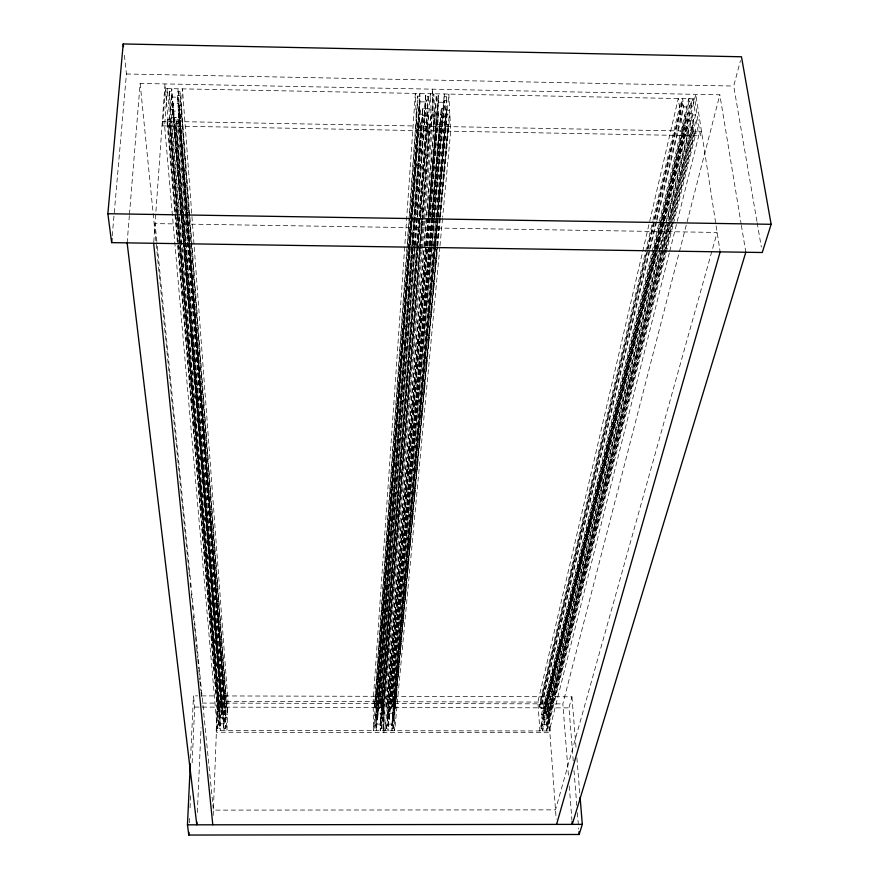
<?xml version="1.0" encoding="UTF-8"?>
<svg xmlns="http://www.w3.org/2000/svg" width="879" height="879" viewBox="0 0 879 879"><rect width="100%" height="100%" fill="white"/><g stroke="black" fill="none" stroke-linecap="round" stroke-linejoin="round"><path stroke-width="0.66" stroke-dasharray="4.39 3.3" d="M185.227 242.428L224.101 730.482L175.69 123.357L177.866 123.39L187.139 241.099M224.178 728.328L225.529 728.328L225.639 725.285L224.288 725.274L176.064 117.544L169.812 117.423L179.876 241.044M181.448 212.949L171.581 91.35L169.35 91.306L169.087 95.141L171.317 95.185L221.058 707.903L224.914 707.903L188.985 242.967M183.348 242.45L222.145 718.813L225.551 718.813L178.25 109.545L181.162 109.6L180.107 126.202M224.969 706.463L226.299 706.463L226.408 703.453L225.068 703.453L177.943 88.79L225.716 714.122L227.518 714.133L227.958 701.354L182.469 88.878L181.437 105.194L227.518 714.133M177.767 91.471L179.92 91.515L227.397 717.561L226.947 730.482L178.635 103.568L173.163 103.469L173.053 105.03L170.416 104.986L170.119 109.392L172.756 109.435L222.145 718.813M167.428 119.269L167.153 123.192L169.416 123.236L220.222 730.471L220.299 728.328L218.904 728.317L167.428 119.269L169.68 119.313M222.189 717.55L220.552 717.55L179.437 214.245M219.025 725.274L220.42 725.274L220.475 723.813L177.91 214.388M221.058 707.903L221.112 706.452L219.728 706.452L219.838 703.442L221.222 703.442L221.31 701.332M220.684 714.111L222.321 714.122L222.365 712.891L184.414 242.846M216.212 730.471L217.333 701.332L548.199 702.09L550.309 730.965L549.88 732.701L216.366 732.218L216.212 730.471L550.309 730.965M213.168 815.459L217.487 703.112L178.657 245.208M197.346 812.515L201.049 727.702M189.37 822.799L189.677 815.987M190.051 807.823L190.743 792.847M192.127 762.895L194.698 707.079L193.479 695.86L197.599 695.871M190.567 758.313L193.479 695.86M188.293 241.165L178.25 109.545M177.866 123.39L178.118 119.467L175.943 119.423L176.064 117.544M188.644 212.927L179.92 91.515M224.914 707.903L177.393 97.162L177.514 95.306L179.668 95.35M171.581 91.35L171.768 88.669L222.321 714.122M172.756 109.435L172.647 111.051L178.151 111.15M153.77 241.956L164.988 83.912L178.547 243.835M162.736 125.884L165.373 88.537L694.663 98.866L700.354 135.816L162.736 125.884L162.329 121.291L701.486 131.323L700.354 135.816M374.586 703.793L417.712 96.141L419.92 96.185L375.959 703.793L374.586 703.793L374.63 706.782L376.003 706.793L420.063 99.997L417.855 99.953L417.712 96.141M374.63 706.782L417.855 99.953M415.141 247.032L379.838 708.243L376.025 708.232L420.063 99.997M374.904 725.527L418.734 123.961L420.964 123.994L376.278 725.527L374.904 725.527L374.948 728.57L376.333 728.57L421.107 127.905L418.876 127.862L418.734 123.961M374.948 728.57L420.195 109.743L422.788 109.798L376.366 730.702L376.333 728.57M420.36 114.127L422.964 114.182L377.64 717.846L376.025 717.846L420.195 109.743M376.278 725.527L420.887 122.126L427.062 122.236L419.865 217.058M377.574 713.21L422.733 108.238L428.139 108.337L428.194 109.897L431.062 109.952L382.739 714.429L380.959 714.429L380.937 713.21L377.574 713.21L377.585 714.418L375.97 714.418L376.025 717.846M420.371 249.823L382.804 717.857L381.014 717.846L381.036 719.099L377.662 719.099L413.251 245.746M413.35 244.373L422.964 114.182M414.284 246.669L379.772 703.804L381.09 703.804L416.481 246.834M414.394 245.307L425.908 93.624L416.844 216.706M379.772 703.804L414.558 246.812M414.657 245.439L416.745 218.069M379.838 708.243L414.998 246.318M415.108 244.955L417.195 217.629M417.294 216.267L426.172 100.118L428.293 100.162L381.145 706.804L379.816 706.793M415.24 245.659L417.338 218.289M417.448 216.915L426.172 100.118M416.591 245.472L428.139 96.338L426.018 96.305M419.492 247.164L381.453 725.538L380.124 725.538L428.139 108.337M380.124 725.538L417.514 247.131M417.624 245.768L419.766 218.431M431.062 109.952L430.369 93.712L380.211 730.713L428.381 114.281L431.237 114.336L431.941 130.861L424.7 219.673M419.602 245.801L421.777 218.464M421.887 217.091L429.282 124.148L427.139 124.115M380.167 728.57L381.508 728.581L419.722 249.801M419.832 248.438L422.019 221.079M422.129 219.706L429.282 124.148M420.481 248.449L422.678 221.079M422.788 219.706L431.237 114.336M422.25 249.735L383.024 730.713L382.804 717.857M422.359 248.372L424.579 221.036M127.136 242.868L129.356 215.619M129.466 214.256L140.146 83.428L719.835 94.811L741.151 223.991M428.326 216.904L438.412 96.536L436.215 96.492L436.391 100.316L438.588 100.36L387.573 706.815L386.2 706.804L423.81 246.955M423.92 245.593L436.215 96.492M386.2 706.804L436.391 100.316M425.502 246.856L387.518 703.815L386.145 703.815M425.612 245.494L438.291 93.866L438.412 96.536M425.722 247.054L385.211 730.713L384.683 701.717L433.83 93.778L435.446 130.916L428.238 216.992M425.832 245.68L428.117 218.355M387.518 703.815L425.799 246.988M425.919 245.626L428.205 218.267M432.007 247.307L391.408 708.265L387.595 708.254L426.447 247.208M426.568 245.845L428.875 218.486M428.985 217.113L438.588 100.36M429.578 246.867L387.98 728.581L386.595 728.581L427.205 246.823M427.161 245.922L438.797 110.095L441.39 110.15L441.324 108.589L446.719 108.688L437.281 216.915M386.595 728.581L427.513 247.186M427.633 245.823L429.963 218.475M430.073 217.102L437.456 124.302L439.676 124.346L439.588 122.467L445.752 122.588L437.489 217.355M430.084 247.23L389.254 717.868L387.639 717.857L427.699 247.197M427.809 245.823L430.139 218.464M430.26 217.091L438.797 110.095M386.54 725.549L387.925 725.549L428.897 246.9M429.018 245.527L439.588 122.467M387.925 725.549L429.095 247.318M429.205 245.955L431.567 218.618M431.677 217.256L439.676 124.346M387.639 717.857L387.573 714.44L389.188 714.44L441.324 108.589M429.688 245.856L441.39 110.15M112.226 235.836L126.433 73.968L124.236 53.498M429.919 247.12L388.024 730.724L387.98 728.581M430.04 245.757L432.402 218.431M432.523 217.069L439.983 131.004L439.852 128.246L437.632 128.213M430.205 245.867L432.578 218.508M432.699 217.135L441.599 114.523L438.995 114.479M435.072 247.01L392.649 719.121L389.276 719.11L432.765 218.673M432.886 217.311L441.599 114.523M431.018 246.944L391.32 703.826L392.649 703.826L433.248 247.109M431.139 245.582L433.523 218.267M433.644 216.904L444.378 93.987L433.962 216.992M391.32 703.826L431.336 247.087M431.446 245.713L433.841 218.366M391.408 708.265L444.686 100.47L446.807 100.514L446.62 96.701L444.51 96.657M432.127 245.933L434.545 218.574M434.655 217.212L444.686 100.47M433.369 245.746L435.808 218.399M435.929 217.025L446.62 96.701M391.386 706.815L392.704 706.826L446.807 100.514M437.138 246.988L394.341 714.451L392.561 714.451L434.336 246.834M434.457 245.472L446.719 108.688M439.379 218.75L393.1 725.549L391.759 725.549L434.523 246.944M434.698 245.626L437.105 218.234M391.759 725.549L437.357 218.717M435.182 245.648L437.643 218.333M437.786 216.992L448.839 94.075L449.652 110.304L439.885 216.915M435.654 247.219L391.869 730.724L437.885 218.607M437.951 217.399L447.004 114.633L449.872 114.688L450.696 131.202L442.653 217.234M435.775 245.845L438.247 218.53M438.368 217.168L446.027 128.367L448.18 128.411L447.982 124.499L445.84 124.455M439.5 217.388L447.982 124.499M437.259 245.626L439.764 218.289M391.825 728.592L393.155 728.592L437.27 247.351M437.401 245.977L439.907 218.64M440.027 217.267L448.18 128.411M439.852 247.285L394.682 730.735L394.407 717.868L437.698 247.054M437.819 245.691L440.335 218.399M440.456 217.036L449.872 114.688M439.972 245.911L442.533 218.607M649.152 250.603L541.014 707.145L539.651 707.145L539.442 704.156L652.657 221.563M652.976 220.233L680.884 101.25L683.049 101.294L682.653 98.635L540.651 702.079L540.805 704.167L539.442 704.156M539.651 707.145L647.175 250.57M647.493 249.229L681.445 105.051L680.884 101.25M540.805 704.167L647.801 250.68M648.12 249.35L683.049 101.294M649.471 249.262L683.62 105.095L681.445 105.051M544.892 708.584L544.793 707.155L546.101 707.155L545.892 704.178L544.573 704.167L689.059 101.415L691.147 101.459L544.892 708.584L541.112 708.584L656.668 221.651M656.987 220.321L683.895 106.93L683.62 105.095M663.216 221.915L543.255 718.154L541.651 718.143L541.409 714.737L688.664 98.756L693.059 98.844L695.531 114.995L669.655 220.277M541.651 718.143L660.173 224.541M660.492 223.2L685.477 119.148L684.829 114.786L687.389 114.83L687.158 113.292L692.487 113.391L692.718 114.94L667.018 220.233M541.409 714.737L543.013 714.748L654.152 250.68M654.47 249.339L687.158 113.292M543.013 714.748L689.641 105.216L691.729 105.249L691.147 101.459M692.487 113.391L542.541 728.823L541.178 728.823L540.959 725.801L655.734 250.163M656.053 248.834L684.983 128.916L687.169 128.96L686.895 127.103L692.971 127.213L693.256 129.081L663.7 248.955M662.777 222.09L539.904 730.943L537.882 702.068L678.258 98.547L683.686 135.509L663.107 220.761M663.535 220.574L688.048 119.192L685.477 119.148M663.37 221.629L547.188 702.09L548.111 714.748L546.353 714.748L546.266 713.539L542.925 713.528M663.689 220.288L693.059 98.844M546.101 707.155L691.729 105.249M661.876 250.185L546.683 719.396L543.343 719.396L656.976 250.108M657.294 248.779L663.755 222.112M664.074 220.772L688.29 120.786L688.048 119.192M541.178 728.823L663.964 221.75M664.238 220.816L686.895 127.103M540.959 725.801L542.332 725.801L695.761 94.339L720.154 251.866M546.353 714.748L666.7 221.574M660.173 250.13L542.695 730.954L542.541 728.823M660.503 248.801L688.158 135.586L687.752 132.85L685.565 132.806L684.983 128.916M546.683 719.396L668.205 221.991M668.534 220.662L693.388 119.291L696.201 119.346L698.728 135.784L669.644 251.625M662.206 248.856L693.63 120.884L693.388 119.291M548.111 714.748L669.326 221.618M665.326 250.317L547.452 725.812L546.134 725.801L669.688 221.849M670.007 220.519L692.971 127.213M546.134 725.801L663.37 250.284M669.304 252.954L549.298 730.965L548.364 718.165L670.248 224.475M670.578 223.145L696.201 119.346M665.832 250.218L546.507 730.954L546.353 728.834L664.15 252.932M664.48 251.603L693.839 132.96L695.959 133.004L695.366 129.114L693.256 129.081M665.656 248.988L695.366 129.114M666.161 248.889L694.256 135.696L693.839 132.96M546.353 728.834L547.672 728.834L673.116 224.771M673.446 223.442L695.959 133.004M568.405 775.091L562.835 703.892L679.038 253.064M679.39 251.735L719.835 94.811M573.24 760.972L568.988 707.881L571.921 696.794L198.973 695.882M756.929 221.376L733.712 86.054L740.459 60.596M202.115 703.079L562.835 703.892M194.698 707.079L568.988 707.881M222.365 712.891L225.76 712.902M389.166 713.221L392.528 713.232M225.595 717.561L227.397 717.561M392.627 717.868L394.407 717.868M546.595 718.154L548.364 718.165M220.475 723.813L224.343 723.813M376.256 724.065L380.102 724.076M387.903 724.087L391.737 724.098M546.035 724.351L542.233 724.351L542.332 725.801M423.019 115.775L428.447 115.885L428.381 114.281M441.676 116.127L447.081 116.226M688.29 120.786L693.63 120.884M429.435 128.059L427.293 128.026L427.403 130.773M126.433 73.968L733.712 86.054M171.196 97.042L177.393 97.162M420.129 101.843L426.238 101.953M438.665 102.195L444.774 102.316M683.895 106.93L689.916 107.04L689.641 105.216M178.536 105.139L181.437 105.194M446.796 110.249L449.652 110.304M692.718 114.94L695.531 114.995M757.16 222.728L761.335 247.087M741.371 225.343L745.821 252.251M688.664 98.756L689.059 101.415M156.836 241.329L155.067 223.607L717.143 232.441L555.517 809.856L213.377 810.119L156.967 242.703M140.146 83.428L188.875 570.68M189.018 572.053L189.556 577.514M190.106 582.964L190.655 588.425M191.193 593.885L191.743 599.346M192.292 604.807L192.831 610.268M193.38 615.729L194.336 625.277M194.479 626.639L195.435 636.198M195.567 637.561L196.522 647.12M196.654 648.482L197.61 658.041M197.753 659.404L198.709 668.952M198.841 670.325L199.797 679.874M199.94 681.236L200.895 690.795M201.027 692.158L201.577 697.618M167.153 123.192L218.904 728.317M179.986 242.417L220.42 725.274M169.416 123.236L220.299 728.328M169.35 91.306L179.382 212.916M169.087 95.141L220.552 717.55M169.812 117.423L177.8 213.026M571.921 696.794L576.119 748.37M576.899 757.863L579.766 793.155M173.163 103.469L181.986 212.784M182.096 214.146L184.304 241.472M181.557 214.322L221.222 703.442M171.317 95.185L183.239 241.505M573.998 770.498L576.833 805.9M577.382 812.701L578.69 829.04M187.249 242.461L225.529 728.328M175.943 119.423L185.656 241.143M185.766 242.505L224.288 725.274M175.69 123.357L185.117 241.066M569.262 786.046L571.932 820.272M177.514 95.306L186.645 212.894M186.755 214.256L188.875 241.604M188.403 242.538L225.551 718.813M178.118 119.467L187.666 241.176M187.765 242.538L225.639 725.285M188.743 214.289L226.299 706.463M547.771 703.859L556.187 819.118M547.452 725.812L547.672 728.834M544.431 702.079L544.573 704.167M543.255 718.154L543.343 719.396M541.014 707.145L541.112 708.584M428.139 96.338L428.293 100.162M422.733 108.238L422.788 109.798M419.92 96.185L419.81 93.504L375.959 703.793M420.887 122.126L420.964 123.994M421.107 127.905L421.217 130.663M394.067 701.739L394.341 714.451M392.649 703.826L392.704 706.826M393.1 725.549L393.155 728.592M389.254 717.868L389.276 719.11M387.573 706.815L387.595 708.254M382.519 701.706L382.739 714.429M381.09 703.804L381.145 706.804M381.453 725.538L381.508 728.581M377.64 717.846L377.662 719.099M376.003 706.793L376.025 708.232M218.486 701.332L217.377 730.471L164.626 125.917L167.23 88.581L218.486 701.332M415.349 93.427L373.135 701.684L373.542 730.702L416.668 130.575L415.349 93.427M383.541 701.706L383.903 732.46L383.541 701.706M432.369 89.164L433.589 130.883L432.369 89.164"/><path stroke-width="1.32" d="M196.929 822.085L196.808 824.821L127.136 242.868M580.096 797.231L582.305 824.37L579.129 834.479L188.798 835.05L188.93 832.325M188.798 835.05L187.469 824.832L190.314 763.741M111.633 242.637L107.864 213.718L123.203 43.95L741.469 56.772L771.136 224.31L762.269 252.504L111.633 242.637L111.985 238.55M556.572 824.403L720.154 251.866M745.821 252.251L572.251 824.381L572.042 821.645M187.469 824.832L582.305 824.37M107.864 213.718L771.136 224.31M123.203 43.95L123.499 46.675M153.671 243.274L212.806 824.81M578.909 831.754L579.129 834.479"/></g></svg>
